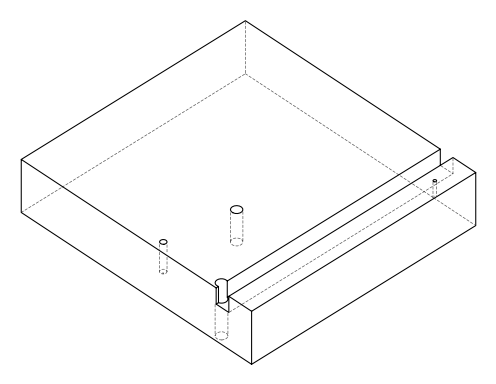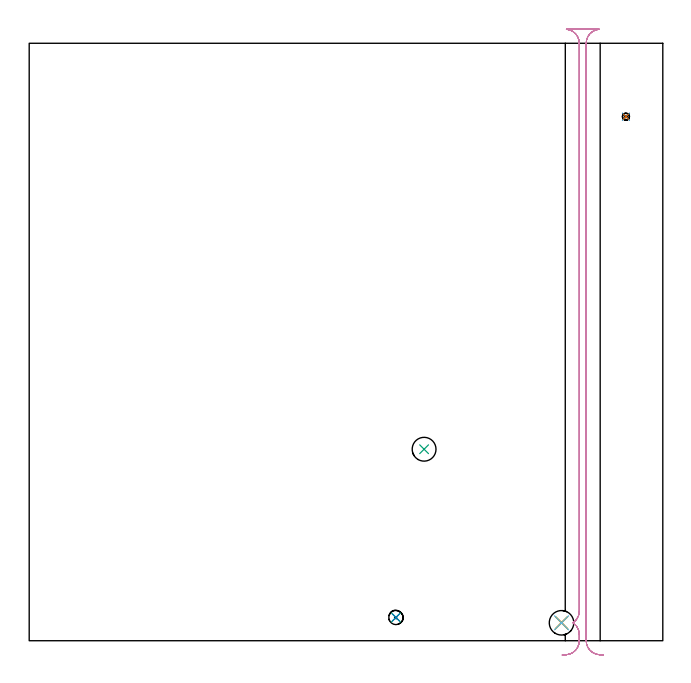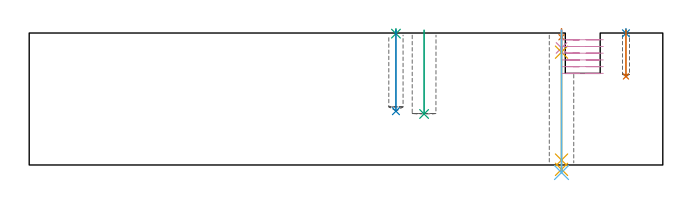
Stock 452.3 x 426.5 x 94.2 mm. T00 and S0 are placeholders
(PLAN: 10 operations, 7 tool changes, 13.1 min)
(1 SPOT_DRILL | STEP1HOLE | NXT0321_9005460120000 | 0.05 min | 184 mm3)
(2 SPOT_DRILL_1 | STEP1POCKET | NXT0321_9005460120000 | 0.03 min | 0 mm3)
(3 SPOT_DRILL_2 | STEP1POCKET_1 | NXT0321_9005460120000 | 0.03 min | 1 mm3)
(4 DRILL_BLIND_HOLE_INTO_CENTER | STEP1HOLE | UGT0301_191 | 0.05 min | 276 mm3)
(5 GUN_DRILL_THROUGH_HOLE | STEP1HOLE | UGT0307_003 | 0.48 min | 3229 mm3)
(6 SPADE_DRILL_TO_ENLARGE_THROUGH_HOLE | STEP1HOLE | UGT0306_008 | 0.41 min | 18922 mm3)
(7 DRILL_BLIND_HOLE_INTO_CENTER_1 | STEP1POCKET | UGT0301_445 | 0.13 min | 575 mm3)
(8 DRILL_BLIND_HOLE_INTO_CENTER_2 | STEP1POCKET_1 | UGT0301_215 | 0.23 min | 4365 mm3)
(9 INDEXABLE_INSERT_DRILL_BLIND_HOLE_FROM_SOLID | STEP1POCKET_2 | NXT0302_005 | 0.24 min | 13045 mm3)
(10 MILL_RECTANGULAR_SLOT | SLOT_RECTANGULAR | UGT0201_136 | Follow Part, ap 5, ae 75% | 11.43 min | 303775 mm3)
(TOOL NXT0321_9005460120000 | NC Spot Drill, 142deg, 12mm, Carbide, Uncoated | D12 PA142 FL30 Z2)
(TOOL UGT0301_191 | Twist Drill 7.1 mm | D7.1 PA118 FL66 Z2)
(TOOL UGT0307_003 | Gun Drill 7 mm | D7 PA130 FL24 Z1)
(TOOL UGT0306_008 | Spade Drill 17.5mm | D17.5 PA132 FL10 Z2)
(TOOL UGT0301_445 | Carbide Drill 5.0 mm | D5 PA118 FL52 Z2)
(TOOL UGT0301_215 | Twist Drill 10.2 mm | D10.2 PA118 FL82 Z2)
(TOOL NXT0302_005 | Index. Insert Drill 17mm [880-D1700L20-05] | D17 PA176 FL85 Z2)
(TOOL UGT0201_136 | Carbide End Mill 20.0 | D20 FL30 Z4)
(OP 1 SPOT_DRILL)
G17 G21 G94 G90
T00 M6
G54
G17 G0 G90 X380. Y12.8 S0 M3
G43 Z104.2 H0
G94 G81 G98 Z91.2 F250. R97.2
G80
M5
M2
(OP 2 SPOT_DRILL_1)
G17 G21 G94 G90
T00 M6
G54
G17 G0 G90 X426. Y374.1 S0 M3
G43 Z104.2 H0
G94 G81 G98 Z93.985 F250. R97.2
G80
M5
M2
(OP 3 SPOT_DRILL_2)
G17 G21 G94 G90
T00 M6
G54
G17 G0 G90 X261.8 Y16.6 S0 M3
G43 Z104.2 H0
G94 G81 G98 Z93.761 F250. R97.2
G80
M5
M2
(OP 4 DRILL_BLIND_HOLE_INTO_CENTER)
G17 G21 G94 G90
T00 M6
G54
G17 G0 G90 X380. Y12.8 S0 M3
G43 Z104.2 H0
G94 G81 G98 Z83.55 F250. R96.2
G80
M5
M2
(OP 5 GUN_DRILL_THROUGH_HOLE)
G17 G21 G94 G90
T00 M6
G54
G17 G0 G90 X380. Y12.8 M8
G43 Z104.2 H0
Z94.841
S716 M3
G94 G1 Z80.521 F125. M26
G4 X.084
Z3.5 F250.
G4 X.084
Z-3.132 F125.
G4 X.084
M5
M9
G0 Z94.841
Z104.2
M2
(OP 6 SPADE_DRILL_TO_ENLARGE_THROUGH_HOLE)
G17 G21 G94 G90
T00 M6
G54
G17 G0 G90 X380. Y12.8 S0 M3
G43 Z104.2 H0
G94 G73 G98 Z-5.396 F250. Q16.599 R96.2
G80
M5
M2
(OP 7 DRILL_BLIND_HOLE_INTO_CENTER_1)
G17 G21 G94 G90
T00 M6
G54
G17 G0 G90 X426. Y374.1 S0 M3
G43 Z104.2 H0
G94 G81 G98 Z63.2 F250. R96.2
G80
M5
M2
(OP 8 DRILL_BLIND_HOLE_INTO_CENTER_2)
G17 G21 G94 G90
T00 M6
G54
G17 G0 G90 X261.8 Y16.6 S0 M3
G43 Z104.2 H0
G94 G81 G98 Z38.4 F250. R96.2
G80
M5
M2
(OP 9 INDEXABLE_INSERT_DRILL_BLIND_HOLE_FROM_SOLID)
G17 G21 G94 G90
T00 M6
G54
G17 G0 G90 X281.9 Y136.7 S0 M3
G43 Z104.2 H1
G94 G81 G98 Z36.4 F250. R96.2
G80
M5
M2
(OP 10 MILL_RECTANGULAR_SLOT)
G17 G21 G94 G90
T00 M6
G54
G17 G0 G90 X409.817 Y-10.202 S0 M3
G43 Z104.2 H0
Z89.4
G94 G1 X406.826 Y-9.97 F250.
G2 X397.6 Y0. R10. F500.
G1 Y426.5
G2 X406.826 Y436.47 R10.
G1 Y436.5
X383.474
Y436.47
G2 X392.7 Y426.5 R10.
G1 Y21.123
G2 X388.243 Y12.8 R10.
X392.7 Y4.477 R10.
G1 Y0.
G2 X383.474 Y-9.97 R10.
G1 X380.483 Y-10.202 F250.
G0 X409.817 Z84.6
G1 X406.826 Y-9.97
G2 X397.6 Y0. R10. F500.
G1 Y426.5
G2 X406.826 Y436.47 R10.
G1 Y436.5
X383.474
Y436.47
G2 X392.7 Y426.5 R10.
G1 Y21.123
G2 X388.243 Y12.8 R10.
X392.7 Y4.477 R10.
G1 Y0.
G2 X383.474 Y-9.97 R10.
G1 X380.483 Y-10.202 F250.
G0 X409.817 Z79.8
G1 X406.826 Y-9.97
G2 X397.6 Y0. R10. F500.
G1 Y426.5
G2 X406.826 Y436.47 R10.
G1 Y436.5
X383.474
Y436.47
G2 X392.7 Y426.5 R10.
G1 Y21.123
G2 X388.243 Y12.8 R10.
X392.7 Y4.477 R10.
G1 Y0.
G2 X383.474 Y-9.97 R10.
G1 X380.483 Y-10.202 F250.
G0 X409.817 Z75.
G1 X406.826 Y-9.97
G2 X397.6 Y0. R10. F500.
G1 Y426.5
G2 X406.826 Y436.47 R10.
G1 Y436.5
X383.474
Y436.47
G2 X392.7 Y426.5 R10.
G1 Y21.123
G2 X388.243 Y12.8 R10.
X392.7 Y4.477 R10.
G1 Y0.
G2 X383.474 Y-9.97 R10.
G1 X380.483 Y-10.202 F250.
G0 X409.817 Z70.2
G1 X406.826 Y-9.97
G2 X397.6 Y0. R10. F500.
G1 Y426.5
G2 X406.826 Y436.47 R10.
G1 Y436.5
X383.474
Y436.47
G2 X392.7 Y426.5 R10.
G1 Y21.123
G2 X388.243 Y12.8 R10.
X392.7 Y4.477 R10.
G1 Y0.
G2 X383.474 Y-9.97 R10.
G1 X380.483 Y-10.202 F250.
G0 X409.817 Z65.4
G1 X406.826 Y-9.97
G2 X397.6 Y0. R10. F500.
G1 Y426.5
G2 X406.826 Y436.47 R10.
G1 Y436.5
X383.474
Y436.47
G2 X392.7 Y426.5 R10.
G1 Y21.123
G2 X388.243 Y12.8 R10.
X392.7 Y4.477 R10.
G1 Y0.
G2 X383.474 Y-9.97 R10.
G1 X380.483 Y-10.202 F250.
G0 Z104.2
M5
M2
